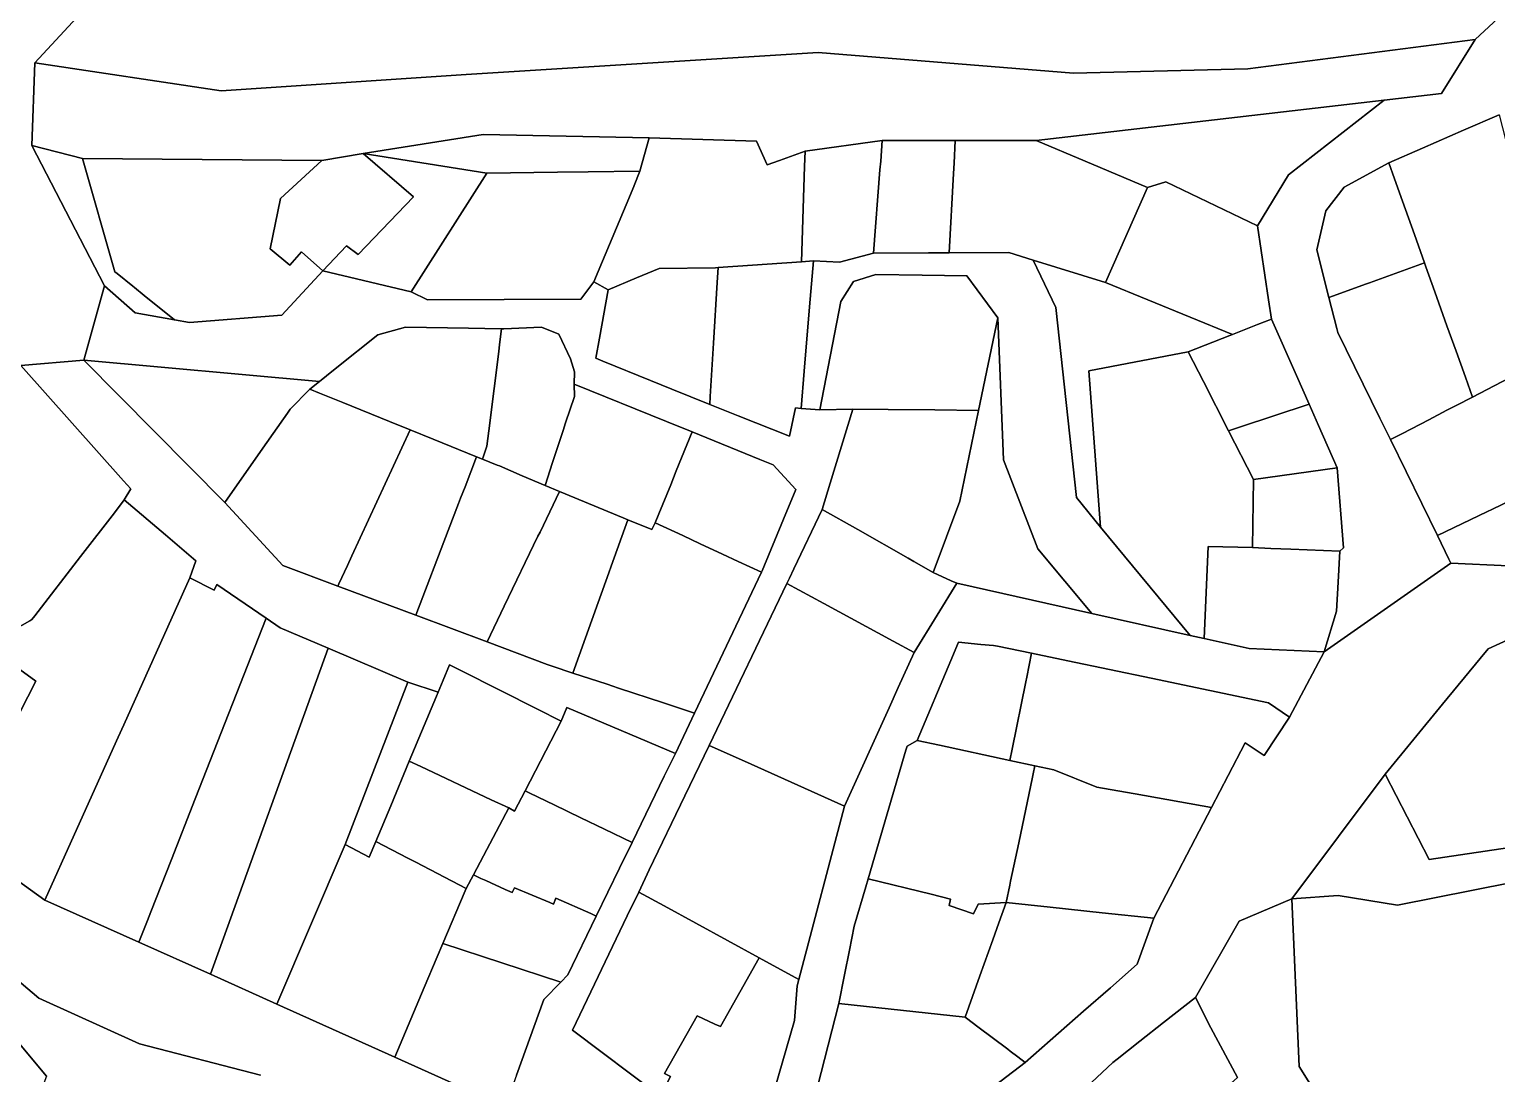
# Model space of a CAD drawing. Header units: inches. Extents: x 469449 to 472390, y 1000542 to 1004361.
# Drawn here: x 470988.2 to 471191.5, y 1001459.7 to 1001604.3 of the extents above; entities that cross this region are included whole.
import ezdxf

# ---------------------------------------------------------------- set-up
doc = ezdxf.new("R2010")
doc.units = ezdxf.units.IN
doc.header["$MEASUREMENT"] = 0
doc.layers.add('Gulele_10_07_New_Parcel', color=7, linetype='Continuous')

msp = doc.modelspace()

# ---------------------------------------------------------------- linework, layer by layer
at = {"layer": 'Gulele_10_07_New_Parcel'}
for points in [[(470994.55, 1001797.63), (470997.4, 1001771.2), (470997.67, 1001768.75), (470998.22, 1001751.16), (470998.42, 1001744.47), (471002.05, 1001736.57), (470996.94, 1001736.67), (470995.28, 1001721.76), (470992.46, 1001696.81), (470991.13, 1001685.06), (470991.39, 1001678.19), (470993.04, 1001672.01), (470994.35, 1001667.09), (470996.13, 1001660.43), (471002.59, 1001649.14), (471009.01, 1001649.25), (471011.25, 1001647.16), (471014.37, 1001642.32), (471008.71, 1001621.04), (470989, 1001599.7), (470988.55, 1001588.23), (470998.61, 1001568.82), (470995.76, 1001558.53), (470987.03, 1001557.75)], [(471191.8, 1001592.52), (471186.87, 1001590.36), (471181.16, 1001587.86), (471176.53, 1001585.83), (471170.35, 1001582.47), (471167.77, 1001579.22), (471166.56, 1001573.78), (471168.23, 1001567.21), (471169.33, 1001562.92), (471169.47, 1001562.36), (471175.29, 1001550.49), (471176.75, 1001547.51), (471183.26, 1001534.21), (471184.85, 1001530.96), (471185.12, 1001530.41), (471167.55, 1001518.12), (471169.29, 1001523.72), (471169.51, 1001527.74), (471169.74, 1001532.05), (471170.24, 1001532.51), (471169.37, 1001543.61), (471166.79, 1001549.45), (471165.48, 1001552.4), (471163.72, 1001556.38), (471160.25, 1001564.21), (471159.86, 1001566.88), (471158.35, 1001577.1), (471162.6, 1001584.19), (471175.88, 1001594.55), (471183.83, 1001595.47), (471188.49, 1001602.95), (471193.57, 1001607.63)], [(471055.71, 1001459.46), (471059.48, 1001469.92), (471061.82, 1001472.35), (471062.8, 1001473.36), (471066.75, 1001481.49), (471069.98, 1001488.13), (471071.7, 1001491.67), (471076.17, 1001500.87), (471077.71, 1001504.03), (471080.34, 1001509.61), (471089.61, 1001529.14), (471089.7, 1001529.34), (471092.67, 1001536.47), (471094.39, 1001540.61), (471091.24, 1001544.01), (471089.38, 1001544.76), (471080.03, 1001548.56), (471076.48, 1001550), (471063.69, 1001555.2), (471063.72, 1001556.88), (471063.19, 1001558.68), (471061.58, 1001562.12), (471059.17, 1001563.07), (471053.95, 1001562.87), (471053.62, 1001562.85), (471051.32, 1001562.89), (471049.04, 1001562.93), (471040.32, 1001563.07), (471036.47, 1001562), (471030.81, 1001557.48), (471029.37, 1001556.33), (471028.41, 1001555.56), (470995.76, 1001558.53), (470998.61, 1001568.82), (471002.87, 1001565.06), (471008.34, 1001564.1), (471010.39, 1001563.74), (471023.19, 1001564.76), (471028.89, 1001570.89), (471041.11, 1001567.98), (471043.35, 1001566.87), (471064.6, 1001566.95), (471066.42, 1001569.35), (471068.41, 1001568.27), (471067.18, 1001561.55), (471066.67, 1001558.78), (471067.64, 1001558.39), (471074.25, 1001555.68), (471077.19, 1001554.47), (471082.47, 1001552.37), (471086.39, 1001550.81), (471093.52, 1001547.97), (471094.34, 1001551.9), (471095.13, 1001551.82), (471097.7, 1001551.65), (471102.26, 1001551.74), (471099.14, 1001541.46), (471098.03, 1001537.81), (471094.09, 1001529.59), (471093.49, 1001528.33), (471093.13, 1001527.58), (471082.36, 1001505.14), (471079.01, 1001498.15), (471074.08, 1001487.89), (471072.62, 1001484.83), (471071.03, 1001481.52), (471063.44, 1001465.69), (471075.58, 1001456.53)], [(471328.44, 1001543.64), (471318.31, 1001534.25), (471287.81, 1001513.16), (471274.54, 1001508.19), (471232.29, 1001519.21), (471230.59, 1001518.36), (471211.96, 1001521.33), (471195.14, 1001520.73), (471190.26, 1001518.54), (471189.16, 1001517.2), (471183.95, 1001510.83), (471176.03, 1001501.15), (471163.08, 1001483.88), (471155.81, 1001480.8), (471149.73, 1001470.2), (471145.33, 1001466.75), (471142.03, 1001464.16), (471138.87, 1001461.68), (471138.28, 1001461.22), (471130.93, 1001454.33)], [(471118.7, 1001455.54), (471126.16, 1001461.22), (471134.24, 1001468.3), (471137.95, 1001471.56), (471141.65, 1001474.81), (471143.97, 1001481.19), (471151.95, 1001496.53), (471154.27, 1001500.99), (471156.61, 1001505.48), (471159.26, 1001503.74), (471162.74, 1001509.05), (471167.55, 1001518.12), (471185.12, 1001530.41), (471193.1, 1001530.03)], [(471089.17, 1001449.61), (471094.22, 1001467.02), (471094.55, 1001471.83), (471094.79, 1001472.73), (471101.14, 1001496.7), (471107.3, 1001510.36), (471108.57, 1001513.17), (471110.76, 1001518.02), (471113.95, 1001523.19), (471116.67, 1001527.61), (471135.38, 1001523.42), (471148.99, 1001520.36), (471150.95, 1001519.94), (471157.19, 1001518.58), (471167.55, 1001518.12), (471162.74, 1001509.05), (471159.84, 1001511.04), (471143.6, 1001514.44), (471132.05, 1001516.87), (471127.04, 1001517.92), (471122.31, 1001518.91), (471121.75, 1001518.97), (471120, 1001519.14), (471116.92, 1001519.45), (471115.86, 1001516.91), (471111.2, 1001505.81), (471109.8, 1001505.03), (471109.64, 1001504.49), (471107.04, 1001495.67), (471104.39, 1001486.66), (471104.06, 1001485.53), (471102.46, 1001480.12), (471101.8, 1001476.76), (471101.14, 1001473.37), (471100.35, 1001469.38), (471094.92, 1001448.29)], [(470990.59, 1001459.31), (470982.64, 1001468.76), (470975.72, 1001472.51), (470964.15, 1001489.25), (470963.04, 1001490.85), (470960.32, 1001494.8), (470958.74, 1001497.09), (470948.62, 1001511.72), (470951.59, 1001514.34), (470952.54, 1001515.17), (470954.78, 1001517.14), (470960.47, 1001522.16), (470968.76, 1001516.63), (470971.24, 1001512.49), (470971.49, 1001508.18), (470969.67, 1001501.13), (470968.84, 1001495.66), (470973.07, 1001486.13), (470975.88, 1001481.15), (470984, 1001474.77), (470989.55, 1001470.13), (471003.47, 1001463.79), (471020.25, 1001459.44)], [(470982.29, 1001518.97), (470989.1, 1001514.06), (470978.08, 1001492.5), (470990.38, 1001483.72), (471003.4, 1001477.88), (471013.31, 1001473.43), (471022.49, 1001469.3), (471038.84, 1001461.96), (471054.14, 1001455.08)], [(471155.58, 1001459.13), (471151.85, 1001466.03), (471149.73, 1001470.2), (471155.81, 1001480.8), (471163.08, 1001483.88), (471164.08, 1001460.65), (471167.82, 1001454.72)], [(471020.25, 1001459.44), (471003.47, 1001463.79), (470989.55, 1001470.13), (470984, 1001474.77)]]:
    msp.add_lwpolyline(points, dxfattribs=at)
for points in [[(471193.57, 1001607.63), (471188.49, 1001602.95), (471157, 1001598.89), (471132.83, 1001598.28), (471097.48, 1001601.12), (471048.73, 1001598.07), (471014.8, 1001595.84), (470989, 1001599.7), (471008.71, 1001621.04), (471090.78, 1001625.71), (471189.91, 1001626.73)], [(471175.88, 1001594.55), (471127.65, 1001588.96), (471116.47, 1001588.96), (471106.36, 1001588.96), (471095.67, 1001587.46), (471092.12, 1001586.18), (471090.41, 1001585.56), (471088.92, 1001588.83), (471074.09, 1001589.29), (471051.08, 1001589.76), (471034.48, 1001587.13), (471028.72, 1001586.18), (470995.57, 1001586.44), (470988.55, 1001588.23), (470989, 1001599.7), (471014.8, 1001595.84), (471048.73, 1001598.07), (471097.48, 1001601.12), (471132.83, 1001598.28), (471157, 1001598.89), (471188.49, 1001602.95), (471183.83, 1001595.47)], [(471158.35, 1001577.1), (471145.63, 1001583.24), (471143.1, 1001582.41), (471134.47, 1001586.07), (471127.65, 1001588.96), (471175.88, 1001594.55), (471162.6, 1001584.19)], [(471192.18, 1001555.52), (471188.1, 1001553.4), (471187.12, 1001556.16), (471185.83, 1001559.77), (471184.57, 1001563.28), (471182.9, 1001567.97), (471181.66, 1001571.46), (471181.47, 1001571.98), (471180.07, 1001575.92), (471178.42, 1001580.53), (471177.31, 1001583.64), (471176.53, 1001585.83), (471181.16, 1001587.86), (471186.87, 1001590.36), (471191.8, 1001592.52), (471194.97, 1001580.08), (471197.08, 1001571.77), (471198.15, 1001567.56), (471198.35, 1001566.77), (471199.31, 1001563), (471200.16, 1001559.66), (471199.93, 1001559.54), (471194.94, 1001556.95)], [(471074.09, 1001589.29), (471072.8, 1001584.69), (471065.63, 1001584.6), (471061.39, 1001584.55), (471051.59, 1001584.44), (471034.48, 1001587.13), (471051.08, 1001589.76)], [(471004.12, 1001567.49), (471008.34, 1001564.1), (471002.87, 1001565.06), (470998.61, 1001568.82), (470988.55, 1001588.23), (470995.57, 1001586.44), (471000.06, 1001570.75), (471000.37, 1001570.51), (471002.56, 1001568.75), (471002.8, 1001568.56)], [(471088.92, 1001588.83), (471090.41, 1001585.56), (471092.12, 1001586.18), (471095.67, 1001587.46), (471095.6, 1001585.33), (471095.51, 1001582.43), (471095.19, 1001572.14), (471083.63, 1001571.33), (471083.24, 1001571.3), (471075.45, 1001571.22), (471072.33, 1001569.91), (471068.41, 1001568.27), (471066.42, 1001569.35), (471067.62, 1001572.22), (471070.87, 1001580.04), (471071.93, 1001582.58), (471071.98, 1001582.72), (471072.8, 1001584.69), (471074.09, 1001589.29)], [(471105.16, 1001573.33), (471100.43, 1001572.09), (471096.83, 1001572.25), (471095.19, 1001572.14), (471095.51, 1001582.43), (471095.6, 1001585.33), (471095.67, 1001587.46), (471106.36, 1001588.96), (471106.14, 1001586.06), (471106.04, 1001584.88)], [(471112.76, 1001573.36), (471105.16, 1001573.33), (471106.04, 1001584.88), (471106.14, 1001586.06), (471106.36, 1001588.96), (471116.47, 1001588.96), (471116.3, 1001585.82), (471116.22, 1001584.39), (471115.64, 1001573.38), (471115.04, 1001573.37)], [(471143.1, 1001582.41), (471137.26, 1001569.27), (471127.24, 1001572.37), (471123.88, 1001573.41), (471115.64, 1001573.38), (471116.22, 1001584.39), (471116.3, 1001585.82), (471116.47, 1001588.96), (471127.65, 1001588.96), (471134.47, 1001586.07)], [(471021.56, 1001573.95), (471024.29, 1001571.67), (471025.91, 1001573.5), (471028.89, 1001570.89), (471023.19, 1001564.76), (471010.39, 1001563.74), (471008.34, 1001564.1), (471004.12, 1001567.49), (471002.8, 1001568.56), (471002.56, 1001568.75), (471000.37, 1001570.51), (471000.06, 1001570.75), (470995.57, 1001586.44), (471028.72, 1001586.18), (471023.01, 1001580.92)], [(471041.44, 1001581.16), (471033.78, 1001573.17), (471032.16, 1001574.33), (471028.89, 1001570.89), (471025.91, 1001573.5), (471024.29, 1001571.67), (471021.56, 1001573.95), (471023.01, 1001580.92), (471028.72, 1001586.18), (471034.48, 1001587.13)], [(471051.59, 1001584.44), (471041.11, 1001567.98), (471028.89, 1001570.89), (471032.16, 1001574.33), (471033.78, 1001573.17), (471041.44, 1001581.16), (471034.48, 1001587.13)], [(471173.44, 1001569.09), (471168.23, 1001567.21), (471166.56, 1001573.78), (471167.77, 1001579.22), (471170.35, 1001582.47), (471176.53, 1001585.83), (471177.31, 1001583.64), (471178.42, 1001580.53), (471180.07, 1001575.92), (471181.47, 1001571.98), (471173.84, 1001569.23)], [(471064.6, 1001566.95), (471043.35, 1001566.87), (471041.11, 1001567.98), (471051.59, 1001584.44), (471061.39, 1001584.55), (471065.63, 1001584.6), (471072.8, 1001584.69), (471071.98, 1001582.72), (471071.93, 1001582.58), (471070.87, 1001580.04), (471067.62, 1001572.22), (471066.42, 1001569.35)], [(471158.35, 1001563.46), (471154.85, 1001562.07), (471137.26, 1001569.27), (471143.1, 1001582.41), (471145.63, 1001583.24), (471158.35, 1001577.1), (471159.86, 1001566.88), (471160.25, 1001564.21)], [(471127.24, 1001572.37), (471130.41, 1001565.81), (471133.24, 1001539.48), (471136.56, 1001535.37), (471148.99, 1001520.36), (471135.38, 1001523.42), (471127.89, 1001532.39), (471123.16, 1001544.68), (471122.35, 1001564.38), (471118.08, 1001570.18), (471111.89, 1001570.28), (471105.45, 1001570.39), (471102.38, 1001569.39), (471100.64, 1001566.66), (471097.7, 1001551.65), (471095.13, 1001551.82), (471095.56, 1001557), (471096.3, 1001565.89), (471096.83, 1001572.25), (471100.43, 1001572.09), (471105.16, 1001573.33), (471112.76, 1001573.36), (471115.04, 1001573.37), (471115.64, 1001573.38), (471123.88, 1001573.41)], [(471082.53, 1001553.46), (471082.47, 1001552.37), (471077.19, 1001554.47), (471074.25, 1001555.68), (471067.64, 1001558.39), (471066.67, 1001558.78), (471067.18, 1001561.55), (471068.41, 1001568.27), (471072.33, 1001569.91), (471075.45, 1001571.22), (471083.24, 1001571.3), (471083.63, 1001571.33), (471083.5, 1001569.26), (471082.99, 1001560.88)], [(471095.56, 1001557), (471095.13, 1001551.82), (471094.34, 1001551.9), (471093.52, 1001547.97), (471086.39, 1001550.81), (471082.47, 1001552.37), (471082.53, 1001553.46), (471082.99, 1001560.88), (471083.5, 1001569.26), (471083.63, 1001571.33), (471095.19, 1001572.14), (471096.83, 1001572.25), (471096.3, 1001565.89)], [(471137.26, 1001569.27), (471154.85, 1001562.07), (471154.48, 1001561.93), (471148.74, 1001559.65), (471134.98, 1001557.04), (471136.56, 1001535.37), (471133.24, 1001539.48), (471130.41, 1001565.81), (471127.24, 1001572.37)], [(471178.4, 1001548.37), (471176.75, 1001547.51), (471175.29, 1001550.49), (471169.47, 1001562.36), (471169.33, 1001562.92), (471168.23, 1001567.21), (471173.44, 1001569.09), (471173.84, 1001569.23), (471181.47, 1001571.98), (471181.66, 1001571.46), (471182.9, 1001567.97), (471184.57, 1001563.28), (471185.83, 1001559.77), (471187.12, 1001556.16), (471188.1, 1001553.4), (471185.83, 1001552.22), (471185.2, 1001551.9), (471184.57, 1001551.57), (471182.04, 1001550.26)], [(471122.35, 1001564.38), (471119.69, 1001551.55), (471113.64, 1001551.62), (471107.19, 1001551.69), (471102.26, 1001551.74), (471097.7, 1001551.65), (471100.64, 1001566.66), (471102.38, 1001569.39), (471105.45, 1001570.39), (471111.89, 1001570.28), (471118.08, 1001570.18)], [(471051.59, 1001546.6), (471050.97, 1001544.8), (471050.17, 1001545.13), (471044.15, 1001547.57), (471040.96, 1001548.86), (471038.09, 1001550.03), (471031.66, 1001552.63), (471028.41, 1001553.95), (471027.07, 1001554.49), (471028.41, 1001555.56), (471029.37, 1001556.33), (471030.81, 1001557.48), (471036.47, 1001562), (471040.32, 1001563.07), (471049.04, 1001562.93), (471051.32, 1001562.89), (471053.62, 1001562.85), (471053.4, 1001561.05), (471053.19, 1001559.36), (471052.59, 1001554.58), (471051.86, 1001548.74)], [(471060.69, 1001544.32), (471059.65, 1001541.15), (471056.48, 1001542.5), (471053.32, 1001543.85), (471053.04, 1001543.97), (471050.97, 1001544.8), (471051.59, 1001546.6), (471051.86, 1001548.74), (471052.59, 1001554.58), (471053.19, 1001559.36), (471053.4, 1001561.05), (471053.62, 1001562.85), (471053.95, 1001562.87), (471059.17, 1001563.07), (471061.58, 1001562.12), (471063.19, 1001558.68), (471063.72, 1001556.88), (471063.69, 1001555.2), (471063.72, 1001553.46), (471062.49, 1001549.83), (471062.14, 1001548.76)], [(471135.38, 1001523.42), (471116.67, 1001527.61), (471115.92, 1001527.96), (471113.4, 1001529.11), (471117.09, 1001538.97), (471119.69, 1001551.55), (471122.35, 1001564.38), (471123.16, 1001544.68), (471127.89, 1001532.39)], [(471155.83, 1001549.24), (471154.31, 1001548.74), (471150.83, 1001555.56), (471148.74, 1001559.65), (471154.48, 1001561.93), (471154.85, 1001562.07), (471158.35, 1001563.46), (471160.25, 1001564.21), (471163.72, 1001556.38), (471165.48, 1001552.4)], [(471157.77, 1001541.96), (471157.64, 1001532.55), (471151.51, 1001532.69), (471150.95, 1001519.94), (471148.99, 1001520.36), (471136.56, 1001535.37), (471134.98, 1001557.04), (471148.74, 1001559.65), (471150.83, 1001555.56), (471154.31, 1001548.74)], [(470984.77, 1001520.39), (470982.29, 1001518.97), (470977.31, 1001522.57), (470984.21, 1001537.85), (470987.03, 1001557.75), (471001.26, 1001541.81), (471002.27, 1001540.67), (471001.36, 1001539.14), (471000, 1001537.38), (470995.32, 1001531.32), (470988.97, 1001523.09), (470988.56, 1001522.56), (470988.29, 1001522.4)], [(471015.3, 1001538.79), (471023.34, 1001530.08), (471030.97, 1001527.22), (471041.73, 1001523.18), (471051.61, 1001519.48), (471059.92, 1001516.36), (471060.62, 1001516.13), (471063.52, 1001515.17), (471068.23, 1001513.61), (471069.81, 1001513.09), (471076.06, 1001511.02), (471080.34, 1001509.61), (471077.71, 1001504.03), (471062.67, 1001510.37), (471061.89, 1001508.51), (471058.61, 1001510.16), (471048.09, 1001515.46), (471046.43, 1001516.3), (471045.55, 1001514.19), (471044.85, 1001512.51), (471040.63, 1001513.9), (471029.62, 1001518.59), (471022.94, 1001521.44), (471021.01, 1001522.76), (471014.2, 1001527.41), (471013.83, 1001526.66), (471010.47, 1001528.36), (471011.3, 1001530.72), (471007.09, 1001534.29), (471001.36, 1001539.14), (471002.27, 1001540.67), (471001.26, 1001541.81), (470987.03, 1001557.75), (470995.76, 1001558.53)], [(471028.41, 1001555.56), (471027.07, 1001554.49), (471024.33, 1001551.72), (471023.96, 1001551.18), (471020.56, 1001546.31), (471015.3, 1001538.79), (470995.76, 1001558.53)], [(471190.09, 1001537.51), (471183.26, 1001534.21), (471176.75, 1001547.51), (471178.4, 1001548.37), (471182.04, 1001550.26), (471184.57, 1001551.57), (471185.2, 1001551.9), (471185.83, 1001552.22), (471188.1, 1001553.4), (471192.18, 1001555.52), (471194.94, 1001556.95), (471196.59, 1001553.17), (471197.62, 1001550.81), (471201.12, 1001542.82), (471190.86, 1001537.88)], [(471074.9, 1001535.98), (471074.42, 1001535.03), (471071.1, 1001536.4), (471070.48, 1001536.66), (471061.65, 1001540.3), (471059.65, 1001541.15), (471060.69, 1001544.32), (471062.14, 1001548.76), (471062.49, 1001549.83), (471063.72, 1001553.46), (471063.69, 1001555.2), (471076.48, 1001550), (471080.03, 1001548.56), (471078.57, 1001544.98), (471077.83, 1001543.17), (471077.05, 1001541.25), (471075.41, 1001537.24)], [(471031.11, 1001527.52), (471030.97, 1001527.22), (471023.34, 1001530.08), (471015.3, 1001538.79), (471020.56, 1001546.31), (471023.96, 1001551.18), (471024.33, 1001551.72), (471027.07, 1001554.49), (471028.41, 1001553.95), (471031.66, 1001552.63), (471038.09, 1001550.03), (471040.96, 1001548.86), (471032.91, 1001531.41), (471032.28, 1001530.05)], [(471117.09, 1001538.97), (471113.4, 1001529.11), (471110.74, 1001530.61), (471109.92, 1001531.08), (471102.95, 1001535.03), (471098.03, 1001537.81), (471099.14, 1001541.46), (471102.26, 1001551.74), (471107.19, 1001551.69), (471113.64, 1001551.62), (471119.69, 1001551.55)], [(471169.37, 1001543.61), (471157.77, 1001541.96), (471154.31, 1001548.74), (471155.83, 1001549.24), (471165.48, 1001552.4), (471166.79, 1001549.45)], [(471046.25, 1001534.93), (471041.73, 1001523.18), (471030.97, 1001527.22), (471031.11, 1001527.52), (471032.28, 1001530.05), (471032.91, 1001531.41), (471040.96, 1001548.86), (471044.15, 1001547.57), (471050.17, 1001545.13), (471048.57, 1001540.96), (471047.96, 1001539.37), (471047.68, 1001538.65)], [(471089.7, 1001529.34), (471089.61, 1001529.14), (471086.39, 1001530.64), (471084.25, 1001531.63), (471081.13, 1001533.08), (471078.73, 1001534.2), (471074.9, 1001535.98), (471075.41, 1001537.24), (471077.05, 1001541.25), (471077.83, 1001543.17), (471078.57, 1001544.98), (471080.03, 1001548.56), (471089.38, 1001544.76), (471091.24, 1001544.01), (471094.39, 1001540.61), (471092.67, 1001536.47)], [(471054, 1001524.44), (471051.61, 1001519.48), (471041.73, 1001523.18), (471046.25, 1001534.93), (471047.68, 1001538.65), (471047.96, 1001539.37), (471048.57, 1001540.96), (471050.17, 1001545.13), (471050.97, 1001544.8), (471053.04, 1001543.97), (471053.32, 1001543.85), (471056.48, 1001542.5), (471059.65, 1001541.15), (471061.65, 1001540.3), (471058.95, 1001534.69), (471058.67, 1001534.12)], [(471169.74, 1001532.05), (471162.93, 1001532.33), (471160.18, 1001532.44), (471157.64, 1001532.55), (471157.77, 1001541.96), (471169.37, 1001543.61), (471170.24, 1001532.51)], [(471195.95, 1001530.38), (471193.1, 1001530.03), (471185.12, 1001530.41), (471184.85, 1001530.96), (471183.26, 1001534.21), (471190.09, 1001537.51), (471190.86, 1001537.88), (471201.12, 1001542.82), (471206.06, 1001537.11), (471205.67, 1001535.25), (471204.41, 1001532.89), (471201.17, 1001531.02)], [(470994.49, 1001492.85), (470990.38, 1001483.72), (470978.08, 1001492.5), (470989.1, 1001514.06), (470982.29, 1001518.97), (470984.77, 1001520.39), (470988.29, 1001522.4), (470988.56, 1001522.56), (470988.97, 1001523.09), (470995.32, 1001531.32), (471000, 1001537.38), (471001.36, 1001539.14), (471007.09, 1001534.29), (471011.3, 1001530.72), (471010.47, 1001528.36), (471001.31, 1001508.01), (471000.54, 1001506.29)], [(471067, 1001524.93), (471063.52, 1001515.17), (471060.62, 1001516.13), (471059.92, 1001516.36), (471051.61, 1001519.48), (471054, 1001524.44), (471058.67, 1001534.12), (471058.95, 1001534.69), (471061.65, 1001540.3), (471070.48, 1001536.66), (471071.1, 1001536.4), (471068.8, 1001529.96), (471068.47, 1001529.03)], [(471113.95, 1001523.19), (471110.76, 1001518.02), (471107.85, 1001519.6), (471098.24, 1001524.81), (471093.13, 1001527.58), (471093.49, 1001528.33), (471094.09, 1001529.59), (471098.03, 1001537.81), (471102.95, 1001535.03), (471109.92, 1001531.08), (471110.74, 1001530.61), (471113.4, 1001529.11), (471115.92, 1001527.96), (471116.67, 1001527.61)], [(471071.1, 1001536.4), (471074.42, 1001535.03), (471074.9, 1001535.98), (471078.73, 1001534.2), (471081.13, 1001533.08), (471084.25, 1001531.63), (471086.39, 1001530.64), (471089.61, 1001529.14), (471080.34, 1001509.61), (471076.06, 1001511.02), (471069.81, 1001513.09), (471068.23, 1001513.61), (471063.52, 1001515.17), (471067, 1001524.93), (471068.47, 1001529.03), (471068.8, 1001529.96)], [(471169.29, 1001523.72), (471167.55, 1001518.12), (471157.19, 1001518.58), (471150.95, 1001519.94), (471151.51, 1001532.69), (471157.64, 1001532.55), (471160.18, 1001532.44), (471162.93, 1001532.33), (471169.74, 1001532.05), (471169.51, 1001527.74)], [(471010.47, 1001528.36), (471013.83, 1001526.66), (471014.2, 1001527.41), (471021.01, 1001522.76), (471011.19, 1001497.73), (471007.9, 1001489.35), (471005.05, 1001482.08), (471004.58, 1001480.88), (471003.4, 1001477.88), (470990.38, 1001483.72), (470994.49, 1001492.85), (471000.54, 1001506.29), (471001.31, 1001508.01)], [(471107.3, 1001510.36), (471101.14, 1001496.7), (471087.26, 1001502.94), (471082.36, 1001505.14), (471093.13, 1001527.58), (471098.24, 1001524.81), (471107.85, 1001519.6), (471110.76, 1001518.02), (471108.57, 1001513.17)], [(471029.62, 1001518.59), (471013.31, 1001473.43), (471003.4, 1001477.88), (471004.58, 1001480.88), (471005.05, 1001482.08), (471007.9, 1001489.35), (471011.19, 1001497.73), (471021.01, 1001522.76), (471022.94, 1001521.44)], [(471194.22, 1001491.12), (471182.09, 1001489.35), (471176.03, 1001501.15), (471183.95, 1001510.83), (471189.16, 1001517.2), (471190.26, 1001518.54), (471195.14, 1001520.73), (471211.96, 1001521.33), (471211.64, 1001498.15), (471211.54, 1001491.4), (471203.04, 1001491.26)], [(471031.98, 1001491.39), (471022.49, 1001469.3), (471013.31, 1001473.43), (471029.62, 1001518.59), (471040.63, 1001513.9)], [(471127.04, 1001517.92), (471126.36, 1001514.61), (471126.23, 1001513.95), (471124.33, 1001504.61), (471124.01, 1001503.06), (471114.26, 1001505.16), (471111.2, 1001505.81), (471115.86, 1001516.91), (471116.92, 1001519.45), (471120, 1001519.14), (471121.75, 1001518.97), (471122.31, 1001518.91)], [(471056.89, 1001498.85), (471055.44, 1001496.05), (471054.62, 1001496.47), (471052.2, 1001497.6), (471042.44, 1001502.2), (471040.85, 1001502.95), (471044.62, 1001511.96), (471044.85, 1001512.51), (471045.55, 1001514.19), (471046.43, 1001516.3), (471048.09, 1001515.46), (471058.61, 1001510.16), (471061.89, 1001508.51)], [(471124.01, 1001503.06), (471124.33, 1001504.61), (471126.23, 1001513.95), (471126.36, 1001514.61), (471127.04, 1001517.92), (471132.05, 1001516.87), (471143.6, 1001514.44), (471159.84, 1001511.04), (471162.74, 1001509.05), (471159.26, 1001503.74), (471156.61, 1001505.48), (471154.27, 1001500.99), (471151.95, 1001496.53), (471141.37, 1001498.41), (471136.87, 1001499.2), (471136.06, 1001499.35), (471130.1, 1001501.75), (471127.5, 1001502.31)], [(471044.85, 1001512.51), (471044.62, 1001511.96), (471040.85, 1001502.95), (471038.27, 1001496.77), (471036.2, 1001491.83), (471035.29, 1001489.65), (471031.98, 1001491.39), (471040.63, 1001513.9)], [(471076.17, 1001500.87), (471071.7, 1001491.67), (471067.89, 1001493.52), (471064.61, 1001495.11), (471060.9, 1001496.91), (471057.53, 1001498.54), (471056.89, 1001498.85), (471061.89, 1001508.51), (471062.67, 1001510.37), (471077.71, 1001504.03)], [(471101.14, 1001496.7), (471094.79, 1001472.73), (471089.32, 1001475.72), (471076.15, 1001482.9), (471072.62, 1001484.83), (471074.08, 1001487.89), (471079.01, 1001498.15), (471082.36, 1001505.14), (471087.26, 1001502.94)], [(471119.66, 1001483.14), (471118.99, 1001481.82), (471115.6, 1001482.98), (471115.8, 1001483.85), (471113.13, 1001484.51), (471104.39, 1001486.66), (471107.04, 1001495.67), (471109.64, 1001504.49), (471109.8, 1001505.03), (471111.2, 1001505.81), (471114.26, 1001505.16), (471124.01, 1001503.06), (471127.5, 1001502.31), (471127.27, 1001501.21), (471127.17, 1001500.73), (471125.25, 1001491.62), (471124.13, 1001486.35), (471124.01, 1001485.78), (471123.51, 1001483.39)], [(471049.73, 1001487.2), (471048.73, 1001485.32), (471041.73, 1001488.96), (471040.63, 1001489.53), (471036.2, 1001491.83), (471038.27, 1001496.77), (471040.85, 1001502.95), (471042.44, 1001502.2), (471052.2, 1001497.6), (471054.62, 1001496.47), (471054.22, 1001495.72), (471051.11, 1001489.82)], [(471151.95, 1001496.53), (471143.97, 1001481.19), (471136.8, 1001481.96), (471129.61, 1001482.74), (471123.51, 1001483.39), (471124.01, 1001485.78), (471124.13, 1001486.35), (471125.25, 1001491.62), (471127.17, 1001500.73), (471127.27, 1001501.21), (471127.5, 1001502.31), (471130.1, 1001501.75), (471136.06, 1001499.35), (471136.87, 1001499.2), (471141.37, 1001498.41)], [(471203.04, 1001491.26), (471211.54, 1001491.4), (471211.76, 1001487.3), (471206.07, 1001487.24), (471199.01, 1001487.16), (471198.7, 1001487.16), (471177.7, 1001482.99), (471169.5, 1001484.33), (471163.08, 1001483.88), (471176.03, 1001501.15), (471182.09, 1001489.35), (471194.22, 1001491.12)], [(471060.9, 1001496.91), (471064.61, 1001495.11), (471067.89, 1001493.52), (471071.7, 1001491.67), (471069.98, 1001488.13), (471066.75, 1001481.49), (471065.99, 1001481.83), (471061.16, 1001483.99), (471060.83, 1001483.16), (471060.29, 1001483.39), (471055.4, 1001485.4), (471055.1, 1001484.74), (471054.14, 1001485.18), (471051.43, 1001486.42), (471050.77, 1001486.72), (471049.73, 1001487.2), (471051.11, 1001489.82), (471054.22, 1001495.72), (471054.62, 1001496.47), (471055.44, 1001496.05), (471056.89, 1001498.85), (471057.53, 1001498.54)], [(471036.2, 1001491.83), (471040.63, 1001489.53), (471041.73, 1001488.96), (471048.73, 1001485.32), (471048.6, 1001485.01), (471045.51, 1001477.7), (471044.73, 1001475.87), (471042.92, 1001471.58), (471038.84, 1001461.96), (471022.49, 1001469.3), (471031.98, 1001491.39), (471035.29, 1001489.65)], [(471054.14, 1001485.18), (471055.1, 1001484.74), (471055.4, 1001485.4), (471060.29, 1001483.39), (471060.83, 1001483.16), (471061.16, 1001483.99), (471065.99, 1001481.83), (471066.75, 1001481.49), (471062.8, 1001473.36), (471061.82, 1001472.35), (471045.51, 1001477.7), (471048.6, 1001485.01), (471048.73, 1001485.32), (471049.73, 1001487.2), (471050.77, 1001486.72), (471051.43, 1001486.42)], [(471115.6, 1001482.98), (471118.99, 1001481.82), (471119.66, 1001483.14), (471123.51, 1001483.39), (471122.5, 1001480.56), (471121.65, 1001478.19), (471119.87, 1001473.2), (471117.83, 1001467.48), (471100.35, 1001469.38), (471101.14, 1001473.37), (471101.8, 1001476.76), (471102.46, 1001480.12), (471104.06, 1001485.53), (471104.39, 1001486.66), (471113.13, 1001484.51), (471115.8, 1001483.85)], [(471211.76, 1001487.3), (471212.81, 1001461.03), (471212.96, 1001457.25), (471211.59, 1001457.13), (471208.31, 1001456.83), (471196.17, 1001455.73), (471191.27, 1001455.28), (471175.44, 1001454.9), (471168.23, 1001454.73), (471167.82, 1001454.72), (471164.08, 1001460.65), (471163.08, 1001483.88), (471169.5, 1001484.33), (471177.7, 1001482.99), (471198.7, 1001487.16), (471199.01, 1001487.16), (471206.07, 1001487.24)], [(471089.32, 1001475.72), (471083.95, 1001466.19), (471083.18, 1001466.54), (471080.71, 1001467.68), (471076.2, 1001459.68), (471077.03, 1001459.27), (471075.58, 1001456.53), (471063.44, 1001465.69), (471071.03, 1001481.52), (471072.62, 1001484.83), (471076.15, 1001482.9)], [(471134.24, 1001468.3), (471126.16, 1001461.22), (471125.14, 1001461.98), (471124.09, 1001462.77), (471123.73, 1001463.04), (471119.58, 1001466.16), (471118.03, 1001467.33), (471117.83, 1001467.48), (471119.87, 1001473.2), (471121.65, 1001478.19), (471122.5, 1001480.56), (471123.51, 1001483.39), (471129.61, 1001482.74), (471136.8, 1001481.96), (471143.97, 1001481.19), (471141.65, 1001474.81), (471137.95, 1001471.56)], [(471055.71, 1001459.46), (471054.14, 1001455.08), (471038.84, 1001461.96), (471042.92, 1001471.58), (471044.73, 1001475.87), (471045.51, 1001477.7), (471061.82, 1001472.35), (471059.48, 1001469.92)], [(471094.22, 1001467.02), (471089.17, 1001449.61), (471085.35, 1001451.56), (471082.16, 1001453.18), (471078.44, 1001455.08), (471075.58, 1001456.53), (471077.03, 1001459.27), (471076.2, 1001459.68), (471080.71, 1001467.68), (471083.18, 1001466.54), (471083.95, 1001466.19), (471089.32, 1001475.72), (471094.79, 1001472.73), (471094.55, 1001471.83)], [(471145.83, 1001448.11), (471141.84, 1001442.23), (471139.76, 1001443.64), (471131.71, 1001449.12), (471128.03, 1001451.62), (471130.93, 1001454.33), (471138.28, 1001461.22), (471138.87, 1001461.68), (471142.03, 1001464.16), (471145.33, 1001466.75), (471149.73, 1001470.2), (471151.85, 1001466.03), (471155.58, 1001459.13), (471151.74, 1001455.7), (471150.75, 1001454.81), (471150.52, 1001454.61), (471149.8, 1001453.96)], [(470984.53, 1001438.52), (470982.77, 1001437.97), (470980.1, 1001441.21), (470978.07, 1001443.67), (470971.19, 1001451.99), (470966.14, 1001458.11), (470982.64, 1001468.76), (470990.59, 1001459.31), (470988.06, 1001452.6), (470987.19, 1001449.9), (470989.14, 1001447.09), (470988.85, 1001439.87), (470984.68, 1001438.57)], [(471126.16, 1001461.22), (471118.7, 1001455.54), (471118.04, 1001456.41), (471100.02, 1001443.48), (471094.92, 1001448.29), (471100.35, 1001469.38), (471117.83, 1001467.48), (471118.03, 1001467.33), (471119.58, 1001466.16), (471123.73, 1001463.04), (471124.09, 1001462.77), (471125.14, 1001461.98)]]:
    msp.add_lwpolyline(points, close=True, dxfattribs=at)

doc.saveas('drawing.dxf')
